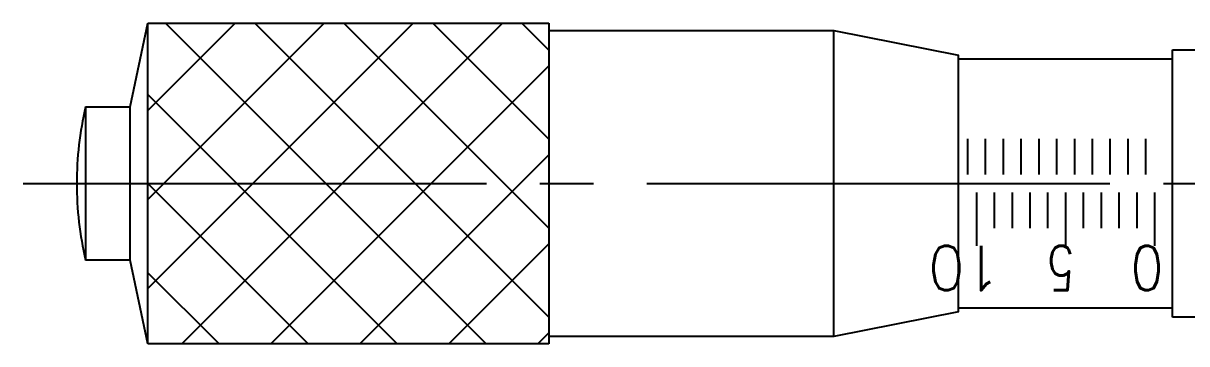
# Model space of a CAD drawing. Extents: x 18 to 189, y 84 to 231.
# Drawn here: x 68.64 to 101.29, y 200.65 to 209.65 of the extents above; entities that cross this region are included whole.
import ezdxf

# ---------------------------------------------------------------- set-up
doc = ezdxf.new("R2010")
doc.units = 0
doc.linetypes.add('CENTER', pattern=[17.5, 13, -1.5, 1.5, -1.5])
doc.layers.get('0').update_dxf_attribs({"linetype": 'CONTINUOUS'})
doc.layers.add('CENTER', color=1, linetype='CENTER')
doc.styles.get("Standard").update_dxf_attribs({"font": 'txt.shx', "bigfont": '@extfont2.shx'})

msp = doc.modelspace()

# ---------------------------------------------------------------- linework, layer by layer
at = {"color": 7, "linetype": 'CONTINUOUS'}
for p, q in [((71.635, 207.302), (72.135, 209.652)), ((72.135, 200.652), (72.135, 209.652)), ((72.135, 209.652), (83.385, 209.652)), ((72.135, 209.652), (83.385, 209.652)), ((72.135, 200.652), (72.135, 209.652)), ((83.385, 209.652), (83.385, 205.152)), ((83.385, 209.652), (83.385, 200.652)), ((83.385, 209.452), (91.385, 209.452)), ((91.385, 200.852), (91.385, 209.452)), ((91.385, 209.452), (94.885, 208.752)), ((94.885, 201.552), (94.885, 208.752)), ((100.885, 201.402), (100.885, 208.902)), ((100.885, 208.902), (102.885, 208.902)), ((94.885, 208.652), (100.885, 208.652)), ((70.385, 207.302), (70.385, 203.002)), ((70.385, 207.302), (71.635, 207.302)), ((71.635, 203.002), (71.635, 207.302)), ((83.385, 205.152), (83.385, 200.652)), ((71.635, 203.002), (70.385, 203.002)), ((72.135, 200.652), (71.635, 203.002)), ((94.885, 201.552), (91.385, 200.852)), ((100.885, 201.652), (94.885, 201.652)), ((102.885, 201.402), (100.885, 201.402)), ((91.385, 200.852), (83.385, 200.852)), ((83.385, 200.652), (72.135, 200.652)), ((83.385, 200.652), (72.135, 200.652))]:
    msp.add_line(p, q, dxfattribs=at)
at = {"color": 3, "linetype": 'CONTINUOUS'}
for p, q in [((79.581, 209.652), (72.135, 202.206)), ((77.081, 209.652), (72.135, 204.706)), ((74.581, 209.652), (72.135, 207.206)), ((81.631, 200.652), (72.631, 209.652)), ((82.081, 209.652), (73.081, 200.652)), ((83.385, 201.398), (75.131, 209.652)), ((83.385, 203.898), (77.631, 209.652)), ((83.385, 206.398), (80.131, 209.652)), ((83.385, 208.898), (82.631, 209.652)), ((83.385, 208.456), (75.581, 200.652)), ((79.131, 200.652), (72.135, 207.648)), ((95.135, 206.402), (95.135, 205.402)), ((95.635, 206.402), (95.635, 205.402)), ((96.135, 206.402), (96.135, 205.402)), ((96.635, 206.402), (96.635, 205.402)), ((96.635, 206.402), (96.635, 205.402)), ((97.135, 206.402), (97.135, 205.402)), ((97.635, 206.402), (97.635, 205.402)), ((98.135, 206.402), (98.135, 205.402)), ((98.635, 206.402), (98.635, 205.402)), ((99.135, 206.402), (99.135, 205.402)), ((99.635, 206.402), (99.635, 205.402)), ((100.135, 206.402), (100.135, 205.402)), ((83.385, 205.956), (78.081, 200.652)), ((76.631, 200.652), (72.135, 205.148)), ((95.385, 204.902), (95.385, 203.402)), ((95.885, 204.902), (95.885, 203.902)), ((96.385, 204.902), (96.385, 203.902)), ((96.885, 204.902), (96.885, 203.902)), ((97.385, 204.902), (97.385, 203.902)), ((97.885, 204.902), (97.885, 203.402)), ((98.385, 204.902), (98.385, 203.902)), ((98.885, 204.902), (98.885, 203.902)), ((99.385, 204.902), (99.385, 203.902)), ((99.885, 204.902), (99.885, 203.902)), ((100.385, 204.902), (100.385, 203.402)), ((83.385, 203.456), (80.581, 200.652)), ((74.131, 200.652), (72.135, 202.648)), ((83.385, 200.956), (83.081, 200.652))]:
    msp.add_line(p, q, dxfattribs=at)
at = {"color": 7, "linetype": 'CONTINUOUS'}
for start, end in [(166.735, 180), (180, 193.265)]:
    msp.add_arc((79.505, 205.152), 9.37, start, end, dxfattribs=at)
at = {"layer": 'CENTER', "color": 1, "linetype": 'CENTER'}
msp.add_line((68.635, 205.152), (104.385, 205.152), dxfattribs=at)

# ---------------------------------------------------------------- texts
at = {"color": 7, "linetype": 'CONTINUOUS'}
for s, width, p in [('10', 0.96, (96.085, 203.402)), ('5', 0.72, (98.135, 203.402)), ('0', 0.864, (100.635, 203.402))]:
    msp.add_text(s, height=1.25, rotation=180, dxfattribs=dict(at, width=width)).set_placement(p)

doc.saveas('drawing.dxf')
